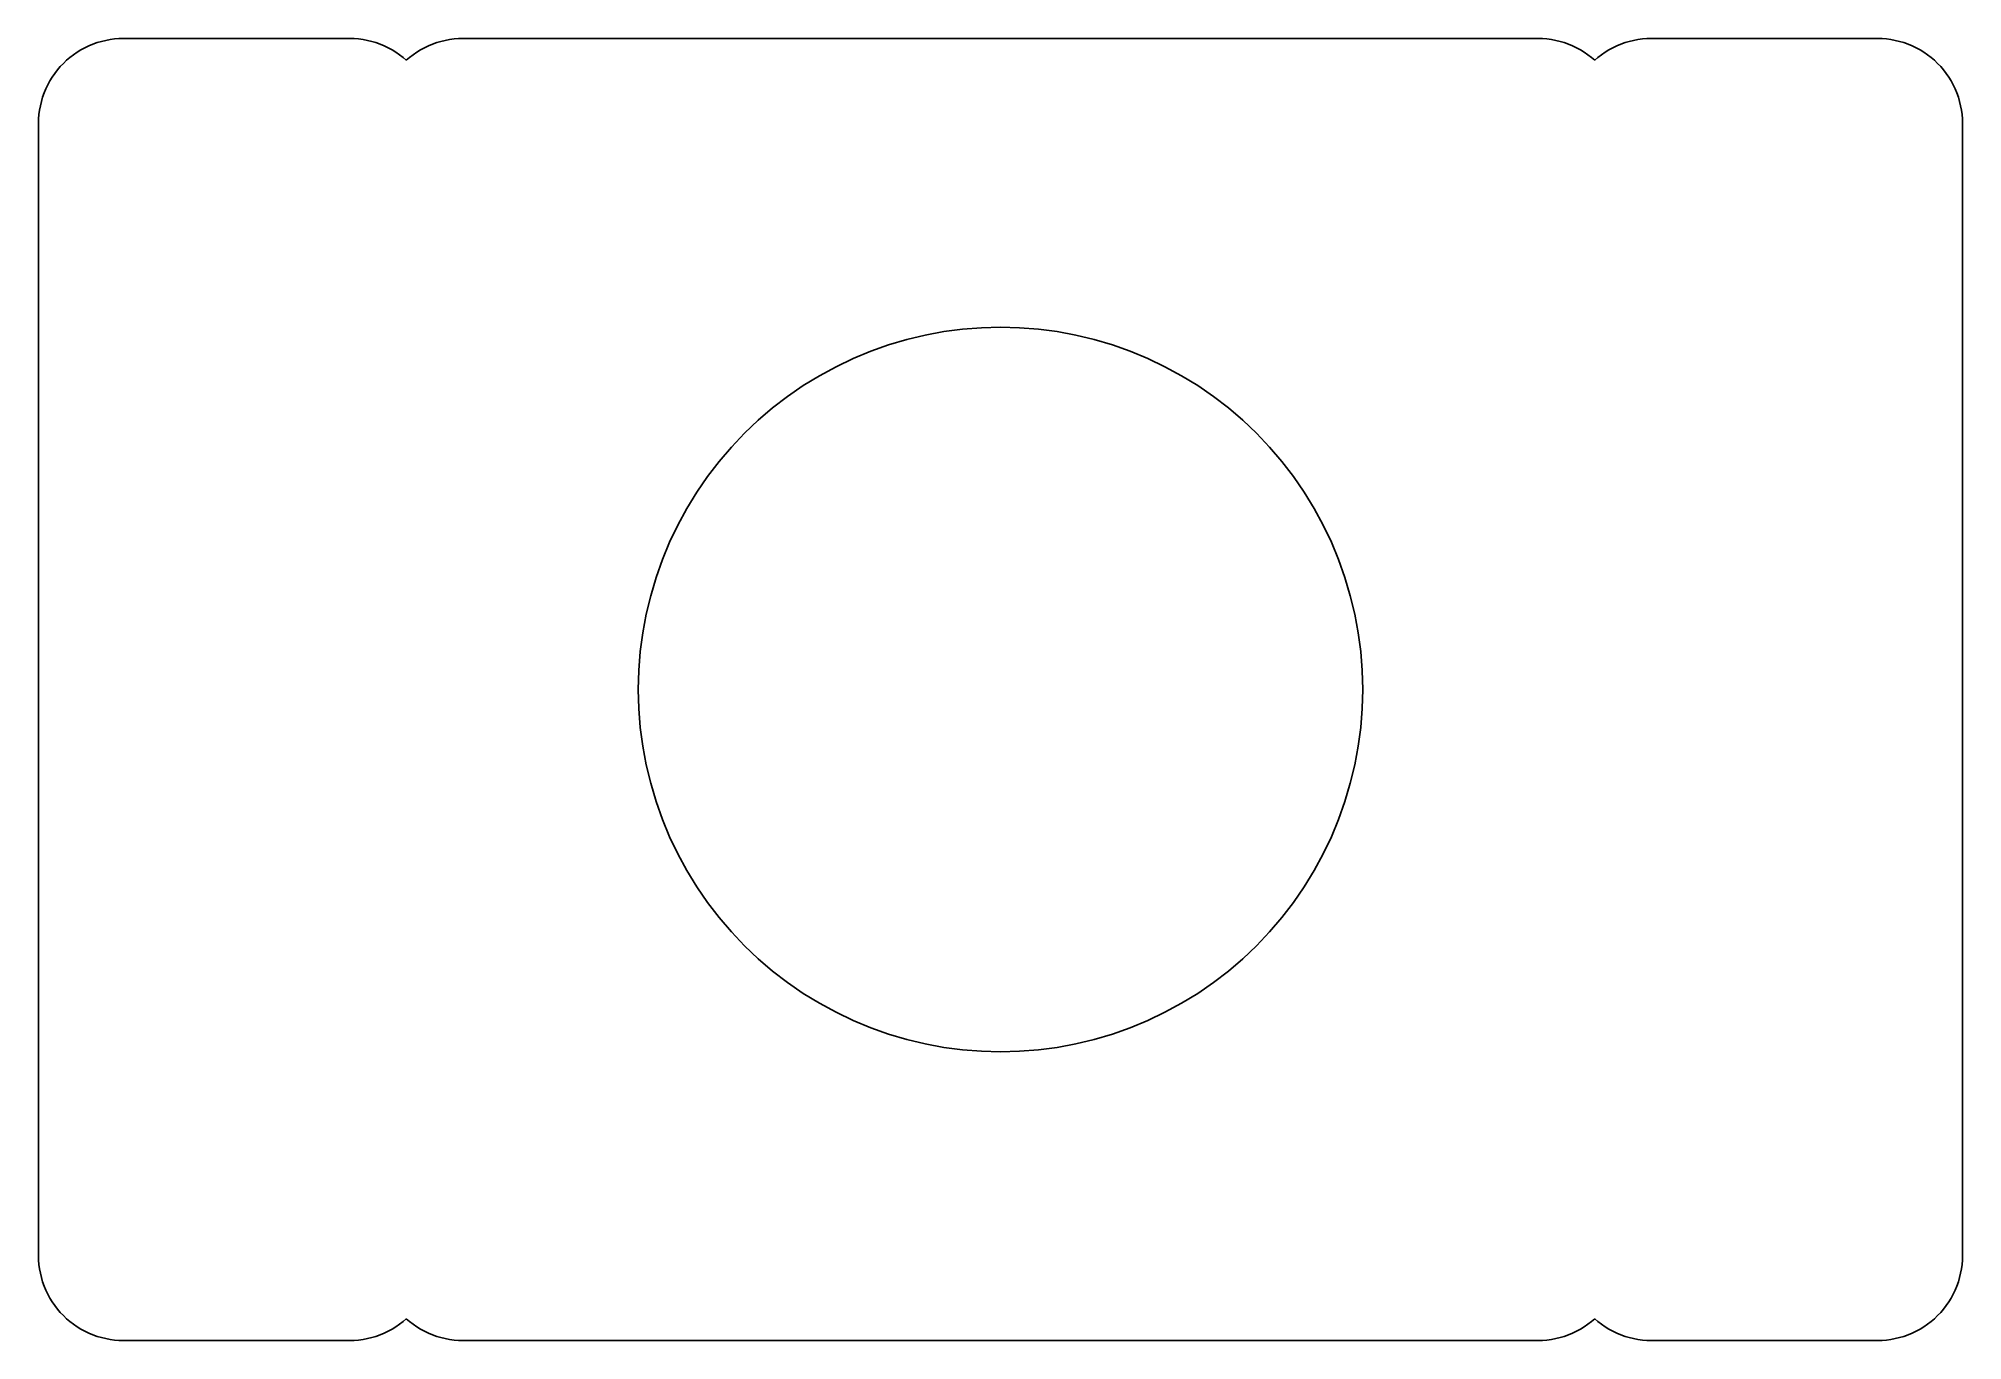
# Model space of a CAD drawing. Header units: metres. Extents: x -34 to 34, y -23 to 23.
import ezdxf

# ---------------------------------------------------------------- set-up
doc = ezdxf.new("R2010")
doc.units = ezdxf.units.M

msp = doc.modelspace()

# ---------------------------------------------------------------- linework, layer by layer
for p, q in [((-32.6339, 22.516), (-32.7634, 22.427)), ((-32.5, 22.5981), (-32.6339, 22.516)), ((-32.362, 22.673), (-32.5, 22.5981)), ((-32.2202, 22.7406), (-32.362, 22.673)), ((-32.0751, 22.8007), (-32.2202, 22.7406)), ((-31.927, 22.8532), (-32.0751, 22.8007)), ((-31.7765, 22.8978), (-31.927, 22.8532)), ((-31.6237, 22.9344), (-31.7765, 22.8978)), ((-31.4693, 22.9631), (-31.6237, 22.9344)), ((-31.3136, 22.9836), (-31.4693, 22.9631)), ((-31.157, 22.9959), (-31.3136, 22.9836)), ((-31, 23), (-31.157, 22.9959)), ((-23, 23), (-31, 23)), ((-22.843, 22.9959), (-23, 23)), ((-22.6864, 22.9836), (-22.843, 22.9959)), ((-22.5307, 22.9631), (-22.6864, 22.9836)), ((-22.3763, 22.9344), (-22.5307, 22.9631)), ((-22.2235, 22.8978), (-22.3763, 22.9344)), ((-22.073, 22.8532), (-22.2235, 22.8978)), ((-21.9249, 22.8007), (-22.073, 22.8532)), ((-21.7798, 22.7406), (-21.9249, 22.8007)), ((-21.638, 22.673), (-21.7798, 22.7406)), ((-21.5, 22.5981), (-21.638, 22.673)), ((-21.3661, 22.516), (-21.5, 22.5981)), ((-21.2366, 22.427), (-21.3661, 22.516)), ((-20.6339, 22.516), (-20.7634, 22.427)), ((-20.5, 22.5981), (-20.6339, 22.516)), ((-20.362, 22.673), (-20.5, 22.5981)), ((-20.2202, 22.7406), (-20.362, 22.673)), ((-20.0751, 22.8007), (-20.2202, 22.7406)), ((-19.927, 22.8532), (-20.0751, 22.8007)), ((-19.7765, 22.8978), (-19.927, 22.8532)), ((-19.6237, 22.9344), (-19.7765, 22.8978)), ((-19.4693, 22.9631), (-19.6237, 22.9344)), ((-19.3136, 22.9836), (-19.4693, 22.9631)), ((-19.157, 22.9959), (-19.3136, 22.9836)), ((-19, 23), (-19.157, 22.9959)), ((19, 23), (-19, 23)), ((19.157, 22.9959), (19, 23)), ((19.3136, 22.9836), (19.157, 22.9959)), ((19.4693, 22.9631), (19.3136, 22.9836)), ((19.6237, 22.9344), (19.4693, 22.9631)), ((19.7765, 22.8978), (19.6237, 22.9344)), ((19.927, 22.8532), (19.7765, 22.8978)), ((20.0751, 22.8007), (19.927, 22.8532)), ((20.2202, 22.7406), (20.0751, 22.8007)), ((20.362, 22.673), (20.2202, 22.7406)), ((20.5, 22.5981), (20.362, 22.673)), ((20.6339, 22.516), (20.5, 22.5981)), ((20.7634, 22.427), (20.6339, 22.516)), ((21.3661, 22.516), (21.2366, 22.427)), ((21.5, 22.5981), (21.3661, 22.516)), ((21.638, 22.673), (21.5, 22.5981)), ((21.7798, 22.7406), (21.638, 22.673)), ((21.9249, 22.8007), (21.7798, 22.7406)), ((22.073, 22.8532), (21.9249, 22.8007)), ((22.2235, 22.8978), (22.073, 22.8532)), ((22.3763, 22.9344), (22.2235, 22.8978)), ((22.5307, 22.9631), (22.3763, 22.9344)), ((22.6864, 22.9836), (22.5307, 22.9631)), ((22.843, 22.9959), (22.6864, 22.9836)), ((23, 23), (22.843, 22.9959)), ((31, 23), (23, 23)), ((31.157, 22.9959), (31, 23)), ((31.3136, 22.9836), (31.157, 22.9959)), ((31.4693, 22.9631), (31.3136, 22.9836)), ((31.6237, 22.9344), (31.4693, 22.9631)), ((31.7765, 22.8978), (31.6237, 22.9344)), ((31.927, 22.8532), (31.7765, 22.8978)), ((32.0751, 22.8007), (31.927, 22.8532)), ((32.2202, 22.7406), (32.0751, 22.8007)), ((32.362, 22.673), (32.2202, 22.7406)), ((32.5, 22.5981), (32.362, 22.673)), ((32.6339, 22.516), (32.5, 22.5981)), ((32.7634, 22.427), (32.6339, 22.516)), ((-33.427, 21.7634), (-33.516, 21.6339)), ((-33.3314, 21.888), (-33.427, 21.7634)), ((-33.2294, 22.0074), (-33.3314, 21.888)), ((-33.1213, 22.1213), (-33.2294, 22.0074)), ((-33.0074, 22.2294), (-33.1213, 22.1213)), ((-32.888, 22.3314), (-33.0074, 22.2294)), ((-32.7634, 22.427), (-32.888, 22.3314)), ((-21.112, 22.3314), (-21.2366, 22.427)), ((-21, 22.2357), (-21.112, 22.3314)), ((-20.888, 22.3314), (-21, 22.2357)), ((-20.7634, 22.427), (-20.888, 22.3314)), ((20.888, 22.3314), (20.7634, 22.427)), ((21, 22.2357), (20.888, 22.3314)), ((21.112, 22.3314), (21, 22.2357)), ((21.2366, 22.427), (21.112, 22.3314)), ((32.888, 22.3314), (32.7634, 22.427)), ((33.0074, 22.2294), (32.888, 22.3314)), ((33.1213, 22.1213), (33.0074, 22.2294)), ((33.2294, 22.0074), (33.1213, 22.1213)), ((33.3314, 21.888), (33.2294, 22.0074)), ((33.427, 21.7634), (33.3314, 21.888)), ((33.516, 21.6339), (33.427, 21.7634)), ((-33.7406, 21.2202), (-33.8007, 21.0751)), ((-33.673, 21.362), (-33.7406, 21.2202)), ((-33.5981, 21.5), (-33.673, 21.362)), ((-33.516, 21.6339), (-33.5981, 21.5)), ((33.5981, 21.5), (33.516, 21.6339)), ((33.673, 21.362), (33.5981, 21.5)), ((33.7406, 21.2202), (33.673, 21.362)), ((33.8007, 21.0751), (33.7406, 21.2202)), ((-33.9631, 20.4693), (-33.9836, 20.3136)), ((-33.9344, 20.6237), (-33.9631, 20.4693)), ((-33.8978, 20.7765), (-33.9344, 20.6237)), ((-33.8532, 20.927), (-33.8978, 20.7765)), ((-33.8007, 21.0751), (-33.8532, 20.927)), ((33.8532, 20.927), (33.8007, 21.0751)), ((33.8978, 20.7765), (33.8532, 20.927)), ((33.9344, 20.6237), (33.8978, 20.7765)), ((33.9631, 20.4693), (33.9344, 20.6237)), ((33.9836, 20.3136), (33.9631, 20.4693)), ((-33.9959, 20.157), (-34, 20)), ((-34, 20), (-34, -20)), ((-33.9836, 20.3136), (-33.9959, 20.157)), ((33.9959, 20.157), (33.9836, 20.3136)), ((34, 20), (33.9959, 20.157)), ((34, -20), (34, 20)), ((-3.95541, 12.1735), (-3.31287, 12.3638)), ((-3.31287, 12.3638), (-2.66125, 12.5203)), ((-2.66125, 12.5203), (-2.00235, 12.6424)), ((-2.00235, 12.6424), (-1.33795, 12.7299)), ((-1.33795, 12.7299), (-0.66989, 12.7825)), ((-0.66989, 12.7825), (0, 12.8)), ((0, 12.8), (0.66989, 12.7825)), ((0.66989, 12.7825), (1.33795, 12.7299)), ((1.33795, 12.7299), (2.00235, 12.6424)), ((2.00235, 12.6424), (2.66125, 12.5203)), ((2.66125, 12.5203), (3.31287, 12.3638)), ((3.31287, 12.3638), (3.95541, 12.1735)), ((-5.81107, 11.4049), (-5.20622, 11.6934)), ((-5.20622, 11.6934), (-4.5871, 11.9498)), ((-4.5871, 11.9498), (-3.95541, 12.1735)), ((3.95541, 12.1735), (4.5871, 11.9498)), ((4.5871, 11.9498), (5.20622, 11.6934)), ((5.20622, 11.6934), (5.81107, 11.4049)), ((-6.97137, 10.735), (-6.39999, 11.0851)), ((-6.39999, 11.0851), (-5.81107, 11.4049)), ((5.81107, 11.4049), (6.39999, 11.0851)), ((6.39999, 11.0851), (6.97137, 10.735)), ((-8.0553, 9.94746), (-7.52364, 10.3554)), ((-7.52364, 10.3554), (-6.97137, 10.735)), ((6.97137, 10.735), (7.52364, 10.3554)), ((7.52364, 10.3554), (8.0553, 9.94746)), ((-8.56487, 9.51224), (-8.0553, 9.94746)), ((8.0553, 9.94746), (8.56487, 9.51224)), ((-9.51224, 8.56487), (-9.05096, 9.05096)), ((-9.05096, 9.05096), (-8.56487, 9.51224)), ((8.56487, 9.51224), (9.05096, 9.05096)), ((9.05096, 9.05096), (9.51224, 8.56487)), ((-9.94746, 8.0553), (-9.51224, 8.56487)), ((9.51224, 8.56487), (9.94746, 8.0553)), ((-10.735, 6.97137), (-10.3554, 7.52364)), ((-10.3554, 7.52364), (-9.94746, 8.0553)), ((9.94746, 8.0553), (10.3554, 7.52364)), ((10.3554, 7.52364), (10.735, 6.97137)), ((-11.0851, 6.39999), (-10.735, 6.97137)), ((10.735, 6.97137), (11.0851, 6.39999)), ((-11.4049, 5.81107), (-11.0851, 6.39999)), ((11.0851, 6.39999), (11.4049, 5.81107)), ((-11.6934, 5.20622), (-11.4049, 5.81107)), ((11.4049, 5.81107), (11.6934, 5.20622)), ((-11.9498, 4.5871), (-11.6934, 5.20622)), ((11.6934, 5.20622), (11.9498, 4.5871)), ((-12.1735, 3.95541), (-11.9498, 4.5871)), ((11.9498, 4.5871), (12.1735, 3.95541)), ((-12.3638, 3.31287), (-12.1735, 3.95541)), ((12.1735, 3.95541), (12.3638, 3.31287)), ((-12.5203, 2.66125), (-12.3638, 3.31287)), ((12.3638, 3.31287), (12.5203, 2.66125)), ((-12.6424, 2.00235), (-12.5203, 2.66125)), ((12.5203, 2.66125), (12.6424, 2.00235)), ((-12.7299, 1.33795), (-12.6424, 2.00235)), ((12.6424, 2.00235), (12.7299, 1.33795)), ((-12.7825, 0.66989), (-12.7299, 1.33795)), ((12.7299, 1.33795), (12.7825, 0.66989)), ((-12.8, 0), (-12.7825, 0.66989)), ((-12.7825, -0.66989), (-12.8, 0)), ((12.7825, 0.66989), (12.8, 0)), ((12.8, 0), (12.7825, -0.66989)), ((-12.7299, -1.33795), (-12.7825, -0.66989)), ((12.7825, -0.66989), (12.7299, -1.33795)), ((-12.6424, -2.00235), (-12.7299, -1.33795)), ((12.7299, -1.33795), (12.6424, -2.00235)), ((-12.5203, -2.66125), (-12.6424, -2.00235)), ((12.6424, -2.00235), (12.5203, -2.66125)), ((-12.3638, -3.31287), (-12.5203, -2.66125)), ((12.5203, -2.66125), (12.3638, -3.31287)), ((-12.1735, -3.95541), (-12.3638, -3.31287)), ((12.3638, -3.31287), (12.1735, -3.95541)), ((-11.9498, -4.5871), (-12.1735, -3.95541)), ((12.1735, -3.95541), (11.9498, -4.5871)), ((-11.6934, -5.20622), (-11.9498, -4.5871)), ((11.9498, -4.5871), (11.6934, -5.20622)), ((-11.4049, -5.81107), (-11.6934, -5.20622)), ((11.6934, -5.20622), (11.4049, -5.81107)), ((-11.0851, -6.39999), (-11.4049, -5.81107)), ((11.4049, -5.81107), (11.0851, -6.39999)), ((-10.735, -6.97137), (-11.0851, -6.39999)), ((11.0851, -6.39999), (10.735, -6.97137)), ((-10.3554, -7.52364), (-10.735, -6.97137)), ((10.735, -6.97137), (10.3554, -7.52364)), ((-9.94746, -8.0553), (-10.3554, -7.52364)), ((-9.51224, -8.56487), (-9.94746, -8.0553)), ((9.94746, -8.0553), (9.51224, -8.56487)), ((10.3554, -7.52364), (9.94746, -8.0553)), ((-9.05096, -9.05096), (-9.51224, -8.56487)), ((9.51224, -8.56487), (9.05096, -9.05096)), ((-8.56487, -9.51224), (-9.05096, -9.05096)), ((-8.0553, -9.94746), (-8.56487, -9.51224)), ((8.56487, -9.51224), (8.0553, -9.94746)), ((9.05096, -9.05096), (8.56487, -9.51224)), ((-7.52364, -10.3554), (-8.0553, -9.94746)), ((8.0553, -9.94746), (7.52364, -10.3554)), ((-6.97137, -10.735), (-7.52364, -10.3554)), ((-6.39999, -11.0851), (-6.97137, -10.735)), ((6.97137, -10.735), (6.39999, -11.0851)), ((7.52364, -10.3554), (6.97137, -10.735)), ((-5.81107, -11.4049), (-6.39999, -11.0851)), ((-5.20622, -11.6934), (-5.81107, -11.4049)), ((5.81107, -11.4049), (5.20622, -11.6934)), ((6.39999, -11.0851), (5.81107, -11.4049)), ((-4.5871, -11.9498), (-5.20622, -11.6934)), ((-3.95541, -12.1735), (-4.5871, -11.9498)), ((-3.31287, -12.3638), (-3.95541, -12.1735)), ((3.95541, -12.1735), (3.31287, -12.3638)), ((4.5871, -11.9498), (3.95541, -12.1735)), ((5.20622, -11.6934), (4.5871, -11.9498)), ((-2.66125, -12.5203), (-3.31287, -12.3638)), ((-2.00235, -12.6424), (-2.66125, -12.5203)), ((-1.33795, -12.7299), (-2.00235, -12.6424)), ((-0.66989, -12.7825), (-1.33795, -12.7299)), ((0, -12.8), (-0.66989, -12.7825)), ((0.66989, -12.7825), (0, -12.8)), ((1.33795, -12.7299), (0.66989, -12.7825)), ((2.00235, -12.6424), (1.33795, -12.7299)), ((2.66125, -12.5203), (2.00235, -12.6424)), ((3.31287, -12.3638), (2.66125, -12.5203)), ((-34, -20), (-33.9959, -20.157)), ((-33.9959, -20.157), (-33.9836, -20.3136)), ((-33.9836, -20.3136), (-33.9631, -20.4693)), ((33.9631, -20.4693), (33.9836, -20.3136)), ((33.9836, -20.3136), (33.9959, -20.157)), ((33.9959, -20.157), (34, -20)), ((-33.9631, -20.4693), (-33.9344, -20.6237)), ((-33.9344, -20.6237), (-33.8978, -20.7765)), ((-33.8978, -20.7765), (-33.8532, -20.927)), ((-33.8532, -20.927), (-33.8007, -21.0751)), ((-33.8007, -21.0751), (-33.7406, -21.2202)), ((33.7406, -21.2202), (33.8007, -21.0751)), ((33.8007, -21.0751), (33.8532, -20.927)), ((33.8532, -20.927), (33.8978, -20.7765)), ((33.8978, -20.7765), (33.9344, -20.6237)), ((33.9344, -20.6237), (33.9631, -20.4693)), ((-33.7406, -21.2202), (-33.673, -21.362)), ((-33.673, -21.362), (-33.5981, -21.5)), ((-33.5981, -21.5), (-33.516, -21.6339)), ((-33.516, -21.6339), (-33.427, -21.7634)), ((33.427, -21.7634), (33.516, -21.6339)), ((33.516, -21.6339), (33.5981, -21.5)), ((33.5981, -21.5), (33.673, -21.362)), ((33.673, -21.362), (33.7406, -21.2202)), ((-33.427, -21.7634), (-33.3314, -21.888)), ((-33.3314, -21.888), (-33.2294, -22.0074)), ((-33.2294, -22.0074), (-33.1213, -22.1213)), ((-33.1213, -22.1213), (-33.0074, -22.2294)), ((-33.0074, -22.2294), (-32.888, -22.3314)), ((-32.888, -22.3314), (-32.7634, -22.427)), ((-32.7634, -22.427), (-32.6339, -22.516)), ((-21.3661, -22.516), (-21.2366, -22.427)), ((-21.2366, -22.427), (-21.112, -22.3314)), ((-21.112, -22.3314), (-21, -22.2357)), ((-21, -22.2357), (-20.888, -22.3314)), ((-20.888, -22.3314), (-20.7634, -22.427)), ((-20.7634, -22.427), (-20.6339, -22.516)), ((20.6339, -22.516), (20.7634, -22.427)), ((20.7634, -22.427), (20.888, -22.3314)), ((20.888, -22.3314), (21, -22.2357)), ((21, -22.2357), (21.112, -22.3314)), ((21.112, -22.3314), (21.2366, -22.427)), ((21.2366, -22.427), (21.3661, -22.516)), ((32.6339, -22.516), (32.7634, -22.427)), ((32.7634, -22.427), (32.888, -22.3314)), ((32.888, -22.3314), (33.0074, -22.2294)), ((33.0074, -22.2294), (33.1213, -22.1213)), ((33.1213, -22.1213), (33.2294, -22.0074)), ((33.2294, -22.0074), (33.3314, -21.888)), ((33.3314, -21.888), (33.427, -21.7634)), ((-32.6339, -22.516), (-32.5, -22.5981)), ((-32.5, -22.5981), (-32.362, -22.673)), ((-32.362, -22.673), (-32.2202, -22.7406)), ((-32.2202, -22.7406), (-32.0751, -22.8007)), ((-32.0751, -22.8007), (-31.927, -22.8532)), ((-31.927, -22.8532), (-31.7765, -22.8978)), ((-31.7765, -22.8978), (-31.6237, -22.9344)), ((-31.6237, -22.9344), (-31.4693, -22.9631)), ((-31.4693, -22.9631), (-31.3136, -22.9836)), ((-31.3136, -22.9836), (-31.157, -22.9959)), ((-31.157, -22.9959), (-31, -23)), ((-31, -23), (-23, -23)), ((-23, -23), (-22.843, -22.9959)), ((-22.843, -22.9959), (-22.6864, -22.9836)), ((-22.6864, -22.9836), (-22.5307, -22.9631)), ((-22.5307, -22.9631), (-22.3763, -22.9344)), ((-22.3763, -22.9344), (-22.2235, -22.8978)), ((-22.2235, -22.8978), (-22.073, -22.8532)), ((-22.073, -22.8532), (-21.9249, -22.8007)), ((-21.9249, -22.8007), (-21.7798, -22.7406)), ((-21.7798, -22.7406), (-21.638, -22.673)), ((-21.638, -22.673), (-21.5, -22.5981)), ((-21.5, -22.5981), (-21.3661, -22.516)), ((-20.6339, -22.516), (-20.5, -22.5981)), ((-20.5, -22.5981), (-20.362, -22.673)), ((-20.362, -22.673), (-20.2202, -22.7406)), ((-20.2202, -22.7406), (-20.0751, -22.8007)), ((-20.0751, -22.8007), (-19.927, -22.8532)), ((-19.927, -22.8532), (-19.7765, -22.8978)), ((-19.7765, -22.8978), (-19.6237, -22.9344)), ((-19.6237, -22.9344), (-19.4693, -22.9631)), ((-19.4693, -22.9631), (-19.3136, -22.9836)), ((-19.3136, -22.9836), (-19.157, -22.9959)), ((-19.157, -22.9959), (-19, -23)), ((-19, -23), (19, -23)), ((19, -23), (19.157, -22.9959)), ((19.157, -22.9959), (19.3136, -22.9836)), ((19.3136, -22.9836), (19.4693, -22.9631)), ((19.4693, -22.9631), (19.6237, -22.9344)), ((19.6237, -22.9344), (19.7765, -22.8978)), ((19.7765, -22.8978), (19.927, -22.8532)), ((19.927, -22.8532), (20.0751, -22.8007)), ((20.0751, -22.8007), (20.2202, -22.7406)), ((20.2202, -22.7406), (20.362, -22.673)), ((20.362, -22.673), (20.5, -22.5981)), ((20.5, -22.5981), (20.6339, -22.516)), ((21.3661, -22.516), (21.5, -22.5981)), ((21.5, -22.5981), (21.638, -22.673)), ((21.638, -22.673), (21.7798, -22.7406)), ((21.7798, -22.7406), (21.9249, -22.8007)), ((21.9249, -22.8007), (22.073, -22.8532)), ((22.073, -22.8532), (22.2235, -22.8978)), ((22.2235, -22.8978), (22.3763, -22.9344)), ((22.3763, -22.9344), (22.5307, -22.9631)), ((22.5307, -22.9631), (22.6864, -22.9836)), ((22.6864, -22.9836), (22.843, -22.9959)), ((22.843, -22.9959), (23, -23)), ((23, -23), (31, -23)), ((31, -23), (31.157, -22.9959)), ((31.157, -22.9959), (31.3136, -22.9836)), ((31.3136, -22.9836), (31.4693, -22.9631)), ((31.4693, -22.9631), (31.6237, -22.9344)), ((31.6237, -22.9344), (31.7765, -22.8978)), ((31.7765, -22.8978), (31.927, -22.8532)), ((31.927, -22.8532), (32.0751, -22.8007)), ((32.0751, -22.8007), (32.2202, -22.7406)), ((32.2202, -22.7406), (32.362, -22.673)), ((32.362, -22.673), (32.5, -22.5981)), ((32.5, -22.5981), (32.6339, -22.516))]:
    msp.add_line(p, q)

doc.saveas('drawing.dxf')
